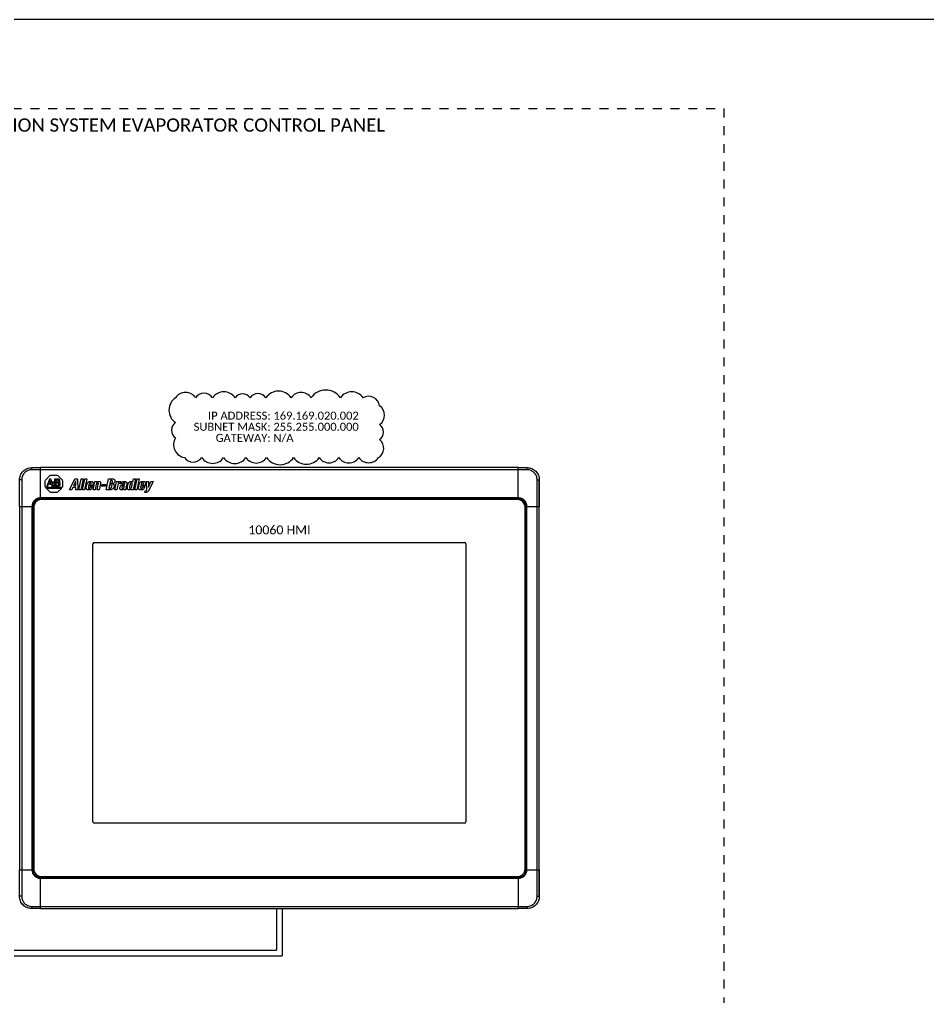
# Model space of a CAD drawing. Header units: inches. Extents: x 0 to 316, y -1 to 150.
# Drawn here: x 224.08 to 234.3, y 32 to 43 of the extents above; entities that cross this region are included whole.
import ezdxf
from ezdxf.enums import TextEntityAlignment as Align

# ---------------------------------------------------------------- set-up
doc = ezdxf.new("R2010")
doc.units = ezdxf.units.IN
doc.header["$MEASUREMENT"] = 0
doc.linetypes.add('HIDDEN2', pattern=[0.1875, 0.125, -0.0625])
doc.styles.add('Calibri', font='calibri.ttf')

msp = doc.modelspace()

# ---------------------------------------------------------------- linework, layer by layer
at = {"color": 2, "linetype": 'Continuous'}
for p, q in [((224.21457, 37.93561), (224.21457, 37.95988)), ((224.21457, 37.95988), (224.31299, 37.9598)), ((224.31299, 37.60982), (224.31299, 37.9598)), ((229.68701, 37.9598), (224.31299, 37.9598)), ((229.68701, 37.9598), (229.78543, 37.95988)), ((229.68701, 37.60982), (229.68701, 37.9598)), ((229.78543, 37.93561), (229.78543, 37.95988)), ((229.78543, 37.93561), (224.21457, 37.93561)), ((224.37485, 37.82758), (224.41289, 37.86591)), ((224.43418, 37.87478), (224.49173, 37.87478)), ((224.51302, 37.86592), (224.55106, 37.82759)), ((224.10138, 37.82242), (224.07756, 37.82242)), ((224.10138, 37.82242), (224.10138, 33.13738)), ((224.36615, 37.74885), (224.36615, 37.80645)), ((224.54727, 37.73617), (224.37865, 37.73617)), ((224.38341, 37.7526), (224.39578, 37.7526)), ((224.38761, 37.75965), (224.38714, 37.75836)), ((224.41284, 37.83107), (224.38761, 37.75965)), ((224.39605, 37.75876), (224.41689, 37.81657)), ((224.42905, 37.83107), (224.41284, 37.83107)), ((224.41284, 37.78245), (224.41284, 37.77456)), ((224.43011, 37.78245), (224.41284, 37.78245)), ((224.41284, 37.77456), (224.43288, 37.77456)), ((224.41689, 37.81657), (224.43011, 37.78245)), ((224.45805, 37.75622), (224.42905, 37.83107)), ((224.43288, 37.77456), (224.43928, 37.75793)), ((224.43992, 37.7526), (224.46081, 37.7526)), ((224.45101, 37.7961), (224.45101, 37.7882)), ((224.46253, 37.7961), (224.45101, 37.7961)), ((224.45101, 37.7882), (224.46253, 37.7882)), ((224.46253, 37.7882), (224.46253, 37.7961)), ((224.5184, 37.83061), (224.46828, 37.83061)), ((224.46892, 37.7526), (224.51712, 37.7526)), ((224.47084, 37.82254), (224.47084, 37.75814)), ((224.48705, 37.76049), (224.48705, 37.82233)), ((224.48705, 37.82233), (224.5056, 37.82233)), ((224.51072, 37.76049), (224.48705, 37.76049)), ((224.49452, 37.7963), (224.49452, 37.78842)), ((224.50667, 37.7963), (224.49452, 37.7963)), ((224.49452, 37.78842), (224.51051, 37.78842)), ((224.50782, 37.79656), (224.50667, 37.7963)), ((224.51157, 37.8172), (224.51157, 37.801)), ((224.51668, 37.78224), (224.51668, 37.76667)), ((224.52884, 37.80228), (224.52884, 37.8187)), ((224.53311, 37.76453), (224.53311, 37.78331)), ((224.55977, 37.80645), (224.55977, 37.74885)), ((224.6393, 37.71106), (224.69752, 37.83306)), ((224.67606, 37.73686), (224.66494, 37.71106)), ((224.70852, 37.73686), (224.67606, 37.73686)), ((224.7084, 37.81268), (224.68461, 37.75703)), ((224.68461, 37.75703), (224.70854, 37.75703)), ((224.69752, 37.83306), (224.72794, 37.83306)), ((224.70854, 37.75703), (224.7084, 37.81268)), ((224.70868, 37.71106), (224.70852, 37.73686)), ((224.72794, 37.83306), (224.73431, 37.71106)), ((224.743, 37.71106), (224.76893, 37.83306)), ((224.79251, 37.83306), (224.76659, 37.71106)), ((224.76893, 37.83306), (224.79251, 37.83306)), ((224.78401, 37.71106), (224.80993, 37.83306)), ((224.83351, 37.83306), (224.8076, 37.71106)), ((224.80993, 37.83306), (224.83351, 37.83306)), ((224.85334, 37.75344), (224.85177, 37.74606)), ((224.89999, 37.75344), (224.85334, 37.75344)), ((224.85707, 37.77104), (224.85631, 37.76744)), ((224.85631, 37.76744), (224.8804, 37.76744)), ((224.875, 37.74199), (224.89619, 37.74199)), ((224.90111, 37.75873), (224.89999, 37.75344)), ((224.90326, 37.71106), (224.9228, 37.80299)), ((224.9228, 37.80299), (224.94535, 37.80299)), ((224.9398, 37.77205), (224.92684, 37.71106)), ((224.94535, 37.80299), (224.94294, 37.79163)), ((224.9494, 37.71106), (224.96287, 37.77446)), ((224.98747, 37.77925), (224.97298, 37.71106)), ((224.99671, 37.75036), (225.00099, 37.77052)), ((225.0449, 37.75036), (224.99671, 37.75036)), ((225.00099, 37.77052), (225.04917, 37.77052)), ((225.04917, 37.77052), (225.0449, 37.75036)), ((225.05258, 37.71106), (225.0785, 37.83306)), ((225.0785, 37.83306), (225.11969, 37.83306)), ((225.08884, 37.76591), (225.08103, 37.72917)), ((225.09944, 37.76591), (225.08884, 37.76591)), ((225.09925, 37.81495), (225.09247, 37.783)), ((225.09247, 37.783), (225.09948, 37.783)), ((225.10814, 37.81495), (225.09925, 37.81495)), ((225.14689, 37.71106), (225.16642, 37.80299)), ((225.16642, 37.80299), (225.18897, 37.80299)), ((225.18219, 37.76626), (225.17046, 37.71106)), ((225.18897, 37.80299), (225.18624, 37.79008)), ((225.18624, 37.79008), (225.18949, 37.79409)), ((225.21042, 37.78249), (225.20315, 37.78282)), ((225.21521, 37.80504), (225.21042, 37.78249)), ((225.21101, 37.80538), (225.21521, 37.80504)), ((225.23831, 37.7748), (225.21711, 37.7748)), ((225.23509, 37.76369), (225.24918, 37.76728)), ((225.25255, 37.73891), (225.2564, 37.75703)), ((225.28325, 37.77722), (225.27295, 37.72875)), ((225.34979, 37.79444), (225.35798, 37.83306)), ((225.38156, 37.83306), (225.35565, 37.71106)), ((225.35798, 37.83306), (225.38156, 37.83306)), ((225.37221, 37.71106), (225.39813, 37.83306)), ((225.42171, 37.83306), (225.3958, 37.71106)), ((225.39813, 37.83306), (225.42171, 37.83306)), ((225.44154, 37.75344), (225.43997, 37.74609)), ((225.48818, 37.75344), (225.44154, 37.75344)), ((225.44527, 37.77104), (225.44452, 37.76744)), ((225.44452, 37.76744), (225.4686, 37.76744)), ((225.4632, 37.74199), (225.48439, 37.74199)), ((225.48931, 37.75873), (225.48818, 37.75344)), ((225.51026, 37.71105), (225.50399, 37.80298)), ((225.50399, 37.80298), (225.52859, 37.80298)), ((225.52859, 37.80298), (225.52876, 37.73857)), ((225.52876, 37.73857), (225.55457, 37.80298)), ((225.57814, 37.80298), (225.53761, 37.71697)), ((225.55457, 37.80298), (225.57814, 37.80298)), ((229.89862, 37.82242), (229.92244, 37.82242)), ((229.89862, 33.13738), (229.89862, 37.82242)), ((229.92323, 33.13738), (229.92323, 37.82242)), ((224.41289, 37.68939), (224.38232, 37.72019)), ((224.38587, 37.72871), (224.54005, 37.72871)), ((224.49173, 37.68052), (224.43418, 37.68052)), ((224.5436, 37.72019), (224.51302, 37.68938)), ((224.66494, 37.71106), (224.6393, 37.71106)), ((224.73431, 37.71106), (224.70868, 37.71106)), ((224.76659, 37.71106), (224.743, 37.71106)), ((224.8076, 37.71106), (224.78401, 37.71106)), ((224.92684, 37.71106), (224.90326, 37.71106)), ((224.97298, 37.71106), (224.9494, 37.71106)), ((225.09411, 37.71106), (225.05258, 37.71106)), ((225.08103, 37.72917), (225.0906, 37.72917)), ((225.17046, 37.71106), (225.14689, 37.71106)), ((225.24471, 37.71657), (225.24291, 37.71491)), ((225.24867, 37.72105), (225.24471, 37.71657)), ((225.2721, 37.71106), (225.24954, 37.71106)), ((225.33516, 37.7208), (225.33227, 37.71759)), ((225.33308, 37.71106), (225.33516, 37.7208)), ((225.35565, 37.71106), (225.33308, 37.71106)), ((225.3958, 37.71106), (225.37221, 37.71106)), ((225.48507, 37.68098), (225.48881, 37.69858)), ((225.49464, 37.68098), (225.48507, 37.68098)), ((224.07821, 37.52321), (224.07821, 33.43659)), ((224.07821, 37.52321), (224.22638, 37.52321)), ((224.21648, 37.52321), (224.21648, 33.43659)), ((224.22638, 37.52321), (224.22638, 33.43659)), ((224.23652, 37.51327), (224.23652, 33.44653)), ((229.68701, 37.61972), (224.31299, 37.61972)), ((229.68701, 37.60982), (224.31299, 37.60982)), ((229.67687, 37.59988), (224.32313, 37.59988)), ((229.76348, 33.44653), (229.76348, 37.51327)), ((229.77362, 37.52321), (229.92179, 37.52321)), ((229.77362, 33.43659), (229.77362, 37.52321)), ((229.78352, 33.43659), (229.78352, 37.52321)), ((229.92179, 33.43659), (229.92179, 37.52321)), ((224.90285, 33.97704), (224.90285, 37.10106)), ((224.91841, 37.11661), (229.08179, 37.11661)), ((229.09724, 37.10256), (229.09724, 33.97554)), ((229.09734, 37.10106), (229.09734, 33.97704)), ((229.08179, 33.96149), (224.91841, 33.96149)), ((224.07821, 33.43659), (224.22638, 33.43659)), ((224.31299, 33), (224.31299, 33.34998)), ((224.31299, 33.34998), (229.68701, 33.34998)), ((224.31299, 33.34008), (229.68701, 33.34008)), ((224.32313, 33.35992), (229.67687, 33.35992)), ((229.68701, 33.34998), (229.68701, 33)), ((229.77362, 33.43659), (229.92179, 33.43659)), ((224.10138, 33.13738), (224.07756, 33.13738)), ((229.89862, 33.13738), (229.92244, 33.13738)), ((224.21457, 33.02419), (224.21457, 32.99992)), ((224.21457, 33.02419), (229.78543, 33.02419)), ((229.78543, 33.02419), (229.78543, 32.99992)), ((224.31299, 33), (224.21457, 32.99992)), ((224.31299, 33), (229.68701, 33)), ((229.78543, 32.99992), (229.68701, 33))]:
    msp.add_line(p, q, dxfattribs=at)
at = {"linetype": 'Continuous'}
for p, q in [((226.96875, 33), (226.96875, 32.53125)), ((227.03125, 33), (227.03125, 32.46875)), ((218.46875, 32.46875), (227.03125, 32.46875)), ((218.53125, 32.53125), (226.96875, 32.53125))]:
    msp.add_line(p, q, dxfattribs=at)
at = {"ltscale": 0.25}
msp.add_lwpolyline([(217, 22), (247, 22), (247, 43), (217, 43)], close=True, dxfattribs=at)
at = {"color": 2, "linetype": 'HIDDEN2', "ltscale": 0.5}
msp.add_lwpolyline([(218, 42), (232, 42), (232, 23), (218, 23)], close=True, dxfattribs=at)
at = {"linetype": 'Continuous'}
msp.add_lwpolyline([(225.83063, 38.74621, 0.52056705), (225.83063, 38.4665, 0.52056705), (225.83063, 38.29477, 0.52056705), (225.93187, 38.07193, 0.52056705), (226.12633, 38.07193, 0.52056705), (226.37251, 38.07193, 0.52056705), (226.62303, 38.07193, 0.52056705), (226.85461, 38.07193, 0.52056705), (227.15966, 38.07193, 0.52056705), (227.44747, 38.07193, 0.52056705), (227.66803, 38.07193, 0.52056705), (227.89254, 38.07193, 0.52056705), (228.11285, 38.07193, 0.52056705), (228.12746, 38.27432, 0.52056705), (228.12746, 38.44439, 0.52056705), (228.12746, 38.65618, 0.52056705), (227.94144, 38.74621, 0.52056705), (227.68621, 38.74621, 0.52056705), (227.35491, 38.74621, 0.52056705), (227.13119, 38.74621, 0.52056705), (226.84745, 38.74621, 0.52056705), (226.66994, 38.74621, 0.52056705), (226.50235, 38.74621, 0.52056705), (226.24765, 38.74621, 0.52056705), (226.05761, 38.74621, 0.52056705)], format="xyb", close=True, dxfattribs=at)
at = {"color": 2, "linetype": 'Continuous'}
for centre, radius, start, end in [((224.97853, 37.76413), 0.04497, 140.653361, 142.307373), ((225.26503, 37.76453), 0.049, 161.626955, 167.902679), ((225.26339, 37.76507), 0.04728, 157.521271, 161.629525), ((225.30686, 37.74295), 0.0359, 309.633115, 315.065996), ((225.49487, 37.73385), 0.03579, 260.260714, 269.973953), ((224.31556, 37.52297), 0.09908, 179.130675, 179.86334), ((224.31299, 37.52321), 0.08661, 90, 180), ((224.32313, 37.51327), 0.08661, 90, 180), ((224.31318, 37.52166), 0.09805, 90.107683, 90.84972), ((229.67687, 37.51327), 0.08661, 0, 90), ((229.68677, 37.5206), 0.09912, 89.129746, 89.861966), ((229.68701, 37.52321), 0.08661, 0, 90), ((229.68569, 37.52304), 0.09783, 0.097951, 0.84205), ((224.91841, 37.10106), 0.01555, 90, 180), ((229.08179, 37.10106), 0.01555, 0, 90), ((224.91841, 33.97704), 0.01555, 180, 270), ((229.08179, 33.97704), 0.01555, 270, 0), ((224.32313, 33.44653), 0.08661, 180, 270), ((229.67687, 33.44653), 0.08661, 270, 0), ((224.31431, 33.43676), 0.09783, 180.097951, 180.84205), ((224.31299, 33.43659), 0.08661, 180, 270), ((224.31323, 33.4392), 0.09912, 269.129746, 269.861966), ((229.68701, 33.43659), 0.08661, 270, 0), ((229.68684, 33.43791), 0.09783, 270.09795, 270.842049), ((229.6844, 33.43683), 0.09912, 359.129748, 359.861967)]:
    msp.add_arc(centre, radius, start, end, dxfattribs=at)
for points, knots in [([(224.07756, 37.82242), (224.07747, 37.83997), (224.08427, 37.87573), (224.11425, 37.92151), (224.15996, 37.95262), (224.19649, 37.95991), (224.21457, 37.95988)], [0, 0, 0, 0, 0.24567879, 0.49469734, 0.74698573, 1, 1, 1, 1]), ([(229.78543, 37.95988), (229.80351, 37.95991), (229.84004, 37.95262), (229.88575, 37.92151), (229.91573, 37.87573), (229.92253, 37.83997), (229.92244, 37.82242)], [0, 0, 0, 0, 0.2530147, 0.50530221, 0.75432166, 1, 1, 1, 1]), ([(224.21457, 37.93561), (224.1994, 37.93561), (224.16931, 37.92946), (224.132, 37.90393), (224.10723, 37.86664), (224.10138, 37.83717), (224.10138, 37.82242)], [0, 0, 0, 0, 0.25757895, 0.50500545, 0.74945578, 1, 1, 1, 1]), ([(224.41289, 37.86591), (224.41565, 37.8687), (224.42227, 37.87337), (224.43025, 37.87478), (224.43418, 37.87478)], [0, 0, 0, 0, 0.50003365, 1, 1, 1, 1]), ([(224.49173, 37.87478), (224.49566, 37.87478), (224.50364, 37.87337), (224.51026, 37.8687), (224.51302, 37.86592)], [0, 0, 0, 0, 0.50015849, 1, 1, 1, 1]), ([(229.89862, 37.82242), (229.89862, 37.83717), (229.89277, 37.86664), (229.868, 37.90393), (229.83069, 37.92946), (229.8006, 37.93561), (229.78543, 37.93561)], [0, 0, 0, 0, 0.2505451, 0.49499574, 0.74242119, 1, 1, 1, 1]), ([(224.07821, 37.52321), (224.07821, 37.54839), (224.07816, 37.64813), (224.07791, 37.74787), (224.07756, 37.82242)], [0, 0, 0, 0, 0.25252602, 1, 1, 1, 1]), ([(224.36615, 37.80645), (224.36615, 37.81034), (224.36752, 37.81824), (224.37211, 37.82482), (224.37485, 37.82758)], [0, 0, 0, 0, 0.49995245, 1, 1, 1, 1]), ([(224.37865, 37.73617), (224.37544, 37.73617), (224.36874, 37.73893), (224.36615, 37.74563), (224.36615, 37.74885)], [0, 0, 0, 0, 0.49972911, 1, 1, 1, 1]), ([(224.43928, 37.75793), (224.43969, 37.7567), (224.44035, 37.75493), (224.44007, 37.7531), (224.43992, 37.7526)], [0, 0, 0, 0, 0.7115597, 1, 1, 1, 1]), ([(224.46081, 37.7526), (224.45986, 37.75298), (224.45901, 37.75448), (224.45829, 37.75578), (224.45805, 37.75622)], [0, 0, 0, 0, 0.67185744, 1, 1, 1, 1]), ([(224.46828, 37.83061), (224.46947, 37.82921), (224.47038, 37.82635), (224.4708, 37.82355), (224.47084, 37.82254)], [0, 0, 0, 0, 0.64574736, 1, 1, 1, 1]), ([(224.47084, 37.75814), (224.47084, 37.75688), (224.47014, 37.75496), (224.46928, 37.75321), (224.46892, 37.7526)], [0, 0, 0, 0, 0.64016862, 1, 1, 1, 1]), ([(224.5056, 37.82233), (224.50711, 37.82224), (224.51011, 37.82137), (224.51147, 37.81851), (224.51157, 37.8172)], [0, 0, 0, 0, 0.53775952, 1, 1, 1, 1]), ([(224.51157, 37.801), (224.51152, 37.80035), (224.51095, 37.79839), (224.50914, 37.797), (224.50782, 37.79656)], [0, 0, 0, 0, 0.3267908, 1, 1, 1, 1]), ([(224.51051, 37.78842), (224.51132, 37.78832), (224.51241, 37.78793), (224.51346, 37.78726), (224.51377, 37.78704)], [0, 0, 0, 0, 0.69772967, 1, 1, 1, 1]), ([(224.51668, 37.76667), (224.51663, 37.76581), (224.51598, 37.76382), (224.51443, 37.76215), (224.51337, 37.76147)], [0, 0, 0, 0, 0.41696651, 1, 1, 1, 1]), ([(224.51712, 37.7526), (224.51923, 37.7526), (224.5214, 37.75299), (224.52359, 37.75387), (224.5237, 37.75391)], [0, 0, 0, 0, 0.94835437, 1, 1, 1, 1]), ([(224.52884, 37.8187), (224.52867, 37.82286), (224.5248, 37.82823), (224.5197, 37.83045), (224.5184, 37.83061)], [0, 0, 0, 0, 0.76065388, 1, 1, 1, 1]), ([(224.52009, 37.79333), (224.52136, 37.79353), (224.52548, 37.79495), (224.52884, 37.7992), (224.52884, 37.80228)], [0, 0, 0, 0, 0.29353073, 1, 1, 1, 1]), ([(224.53311, 37.78331), (224.53274, 37.78609), (224.52838, 37.79072), (224.523, 37.79333), (224.52009, 37.79333)], [0, 0, 0, 0, 0.49160559, 1, 1, 1, 1]), ([(224.55977, 37.74885), (224.55977, 37.74563), (224.55717, 37.73893), (224.55048, 37.73617), (224.54727, 37.73617)], [0, 0, 0, 0, 0.50026692, 1, 1, 1, 1]), ([(224.55106, 37.82759), (224.5538, 37.82483), (224.55839, 37.81824), (224.55977, 37.81034), (224.55977, 37.80645)], [0, 0, 0, 0, 0.50019435, 1, 1, 1, 1]), ([(224.89619, 37.74199), (224.89494, 37.73707), (224.89171, 37.72795), (224.88433, 37.71846), (224.87695, 37.71335), (224.87063, 37.71062), (224.8648, 37.70929), (224.85978, 37.70876), (224.85611, 37.70864), (224.85276, 37.70872), (224.84905, 37.709), (224.84488, 37.70968), (224.84047, 37.71108), (224.83574, 37.71351), (224.83116, 37.71789), (224.82822, 37.72478), (224.82725, 37.73246), (224.82777, 37.74368), (224.82949, 37.75219), (224.83072, 37.75796)], [0, 0, 0, 0, 0.12195451, 0.22944367, 0.28192446, 0.33606301, 0.39388569, 0.42478361, 0.45726395, 0.48203596, 0.50512417, 0.54673444, 0.58320459, 0.61575101, 0.67395434, 0.73096699, 0.79212279, 0.85846303, 1, 1, 1, 1]), ([(224.83072, 37.75796), (224.83199, 37.76396), (224.83427, 37.77281), (224.83913, 37.78374), (224.84382, 37.791), (224.84985, 37.79716), (224.85609, 37.80101), (224.86176, 37.80322), (224.86654, 37.80446), (224.87083, 37.80508), (224.87449, 37.80534), (224.87801, 37.80542), (224.88206, 37.80526), (224.8864, 37.80465), (224.8902, 37.80362), (224.89445, 37.80177), (224.89884, 37.79835), (224.90219, 37.79254), (224.90377, 37.78556), (224.90403, 37.77409), (224.90245, 37.76504), (224.90111, 37.75873)], [0, 0, 0, 0, 0.13429902, 0.19871195, 0.26099016, 0.32245225, 0.3858551, 0.4195717, 0.45534898, 0.4937756, 0.51417029, 0.53544249, 0.57095848, 0.60264068, 0.63106024, 0.65688904, 0.70372818, 0.74986676, 0.80058453, 0.85873251, 1, 1, 1, 1]), ([(224.85177, 37.74604), (224.85122, 37.74346), (224.85049, 37.73856), (224.85068, 37.73182), (224.85314, 37.72597), (224.85705, 37.72472), (224.85886, 37.72472)], [0, 0, 0, 0, 0.30829486, 0.57571343, 0.78857008, 1, 1, 1, 1]), ([(224.87309, 37.78932), (224.87095, 37.78932), (224.86659, 37.78816), (224.86027, 37.78184), (224.858, 37.7754), (224.85707, 37.77104)], [0, 0, 0, 0, 0.24618656, 0.48790923, 1, 1, 1, 1]), ([(224.85886, 37.72472), (224.86066, 37.72472), (224.86437, 37.72542), (224.86897, 37.72918), (224.87242, 37.73492), (224.87415, 37.73945), (224.875, 37.74199)], [0, 0, 0, 0, 0.21410558, 0.42780188, 0.68267427, 1, 1, 1, 1]), ([(224.8804, 37.76744), (224.88094, 37.77054), (224.88173, 37.7759), (224.88204, 37.78306), (224.87902, 37.78875), (224.87502, 37.78932), (224.87309, 37.78932)], [0, 0, 0, 0, 0.3480632, 0.60200422, 0.78630678, 1, 1, 1, 1]), ([(224.94654, 37.78443), (224.94617, 37.78415), (224.94431, 37.78257), (224.94157, 37.77852), (224.94029, 37.77436), (224.9398, 37.77205)], [0, 0, 0, 0, 0.09844269, 0.50605736, 1, 1, 1, 1]), ([(224.94375, 37.79264), (224.94516, 37.79436), (224.94685, 37.79613), (224.9487, 37.79772), (224.94887, 37.79786)], [0, 0, 0, 0, 0.911016, 1, 1, 1, 1]), ([(224.96159, 37.78547), (224.96109, 37.78593), (224.95991, 37.78669), (224.9578, 37.78718), (224.95534, 37.78733), (224.95266, 37.78713), (224.94956, 37.78633), (224.94759, 37.78523), (224.94654, 37.78443)], [0, 0, 0, 0, 0.12486072, 0.25259877, 0.40349752, 0.58475085, 0.75568633, 1, 1, 1, 1]), ([(224.94887, 37.79786), (224.95065, 37.79935), (224.95467, 37.8021), (224.96048, 37.80432), (224.9656, 37.80523), (224.96998, 37.80547), (224.97457, 37.80517), (224.9803, 37.80379), (224.98643, 37.79946), (224.98919, 37.7899), (224.98828, 37.78308), (224.98747, 37.77925)], [0, 0, 0, 0, 0.11490402, 0.24011138, 0.3047775, 0.37196381, 0.45722298, 0.53220308, 0.66319455, 0.80583364, 1, 1, 1, 1]), ([(224.96287, 37.77446), (224.96328, 37.77639), (224.96381, 37.77968), (224.96319, 37.78368), (224.96196, 37.78513), (224.96159, 37.78547)], [0, 0, 0, 0, 0.51538227, 0.87109615, 1, 1, 1, 1]), ([(225.0906, 37.72917), (225.09337, 37.72917), (225.09869, 37.72959), (225.1049, 37.73214), (225.10878, 37.73551), (225.11122, 37.73881), (225.11277, 37.74212), (225.11376, 37.74513), (225.11438, 37.74761), (225.11482, 37.75008), (225.11511, 37.75303), (225.11499, 37.75627), (225.114, 37.75962), (225.11157, 37.76307), (225.10639, 37.7656), (225.10189, 37.76591), (225.09944, 37.76591)], [0, 0, 0, 0, 0.1344681, 0.25638218, 0.31747628, 0.38231482, 0.4541579, 0.49371808, 0.53615945, 0.57794528, 0.61558294, 0.68013613, 0.73411152, 0.78259667, 0.88122461, 1, 1, 1, 1]), ([(225.13977, 37.74666), (225.13779, 37.73741), (225.1308, 37.72301), (225.11205, 37.7125), (225.10041, 37.71106), (225.09411, 37.71106)], [0, 0, 0, 0, 0.45201676, 0.6989963, 1, 1, 1, 1]), ([(225.10621, 37.78346), (225.10696, 37.78358), (225.1101, 37.78419), (225.11423, 37.78578), (225.11785, 37.78888), (225.11967, 37.79134), (225.12055, 37.79305), (225.12086, 37.79374)], [0, 0, 0, 0, 0.1208596, 0.51156519, 0.69322275, 0.87865254, 1, 1, 1, 1]), ([(225.12086, 37.79374), (225.12105, 37.79418), (225.12149, 37.79525), (225.12207, 37.79703), (225.12256, 37.79906), (225.12294, 37.80109), (225.12321, 37.80355), (225.12319, 37.80629), (225.12245, 37.80918), (225.12035, 37.81234), (225.11522, 37.81473), (225.11073, 37.81495), (225.10814, 37.81495)], [0, 0, 0, 0, 0.04557031, 0.10851526, 0.17521181, 0.24184778, 0.30251944, 0.40798686, 0.49740664, 0.5791542, 0.75669506, 1, 1, 1, 1]), ([(225.11969, 37.83306), (225.12782, 37.83306), (225.14169, 37.83161), (225.14994, 37.81574), (225.14882, 37.80694), (225.1478, 37.80214)], [0, 0, 0, 0, 0.4885248, 0.70552456, 1, 1, 1, 1]), ([(225.1478, 37.80214), (225.14689, 37.79785), (225.14455, 37.79161), (225.13938, 37.7847), (225.13464, 37.78041), (225.12903, 37.77723), (225.12494, 37.77585), (225.12287, 37.77525)], [0, 0, 0, 0, 0.34039075, 0.5037731, 0.66608215, 0.83323442, 1, 1, 1, 1]), ([(225.12287, 37.77525), (225.12484, 37.77495), (225.12777, 37.77431), (225.13144, 37.7727), (225.13469, 37.77056), (225.138, 37.76684), (225.14131, 37.75861), (225.14079, 37.75142), (225.13977, 37.74666)], [0, 0, 0, 0, 0.15640443, 0.23392769, 0.31336038, 0.4612136, 0.61713164, 1, 1, 1, 1]), ([(225.19604, 37.78178), (225.1941, 37.78118), (225.18747, 37.77808), (225.18326, 37.77127), (225.18219, 37.76626)], [0, 0, 0, 0, 0.28024844, 1, 1, 1, 1]), ([(225.19458, 37.79906), (225.19531, 37.79965), (225.20008, 37.80321), (225.20605, 37.80538), (225.21101, 37.80538)], [0, 0, 0, 0, 0.15877672, 1, 1, 1, 1]), ([(225.22237, 37.70867), (225.21898, 37.70867), (225.21248, 37.70977), (225.20615, 37.71704), (225.2045, 37.72591), (225.20511, 37.73196), (225.20576, 37.73501)], [0, 0, 0, 0, 0.2783265, 0.50538695, 0.74351336, 1, 1, 1, 1]), ([(225.20576, 37.73501), (225.20725, 37.74199), (225.21333, 37.7566), (225.22802, 37.76186), (225.23509, 37.76369)], [0, 0, 0, 0, 0.49397057, 1, 1, 1, 1]), ([(225.2234, 37.79018), (225.22533, 37.79311), (225.2286, 37.79682), (225.23264, 37.79951), (225.23386, 37.80021)], [0, 0, 0, 0, 0.71061481, 1, 1, 1, 1]), ([(225.24534, 37.75241), (225.2431, 37.75195), (225.23904, 37.7508), (225.23386, 37.74763), (225.23101, 37.74385), (225.22957, 37.74041), (225.22883, 37.73769), (225.22839, 37.73505), (225.22822, 37.73201), (225.2285, 37.7295), (225.22926, 37.72797), (225.22941, 37.7277)], [0, 0, 0, 0, 0.20313308, 0.3720285, 0.53036196, 0.61373293, 0.70317943, 0.78011617, 0.85122357, 0.97385168, 1, 1, 1, 1]), ([(225.25233, 37.78932), (225.25036, 37.78932), (225.24656, 37.78868), (225.24072, 37.78382), (225.23906, 37.77837), (225.23831, 37.7748)], [0, 0, 0, 0, 0.26829979, 0.50232485, 1, 1, 1, 1]), ([(225.2564, 37.75703), (225.25547, 37.75643), (225.25197, 37.75447), (225.24817, 37.75305), (225.24534, 37.75241)], [0, 0, 0, 0, 0.2757024, 1, 1, 1, 1]), ([(225.24918, 37.76728), (225.25081, 37.76769), (225.2537, 37.76857), (225.25741, 37.7708), (225.25938, 37.77348), (225.26036, 37.77594), (225.26092, 37.77813), (225.26129, 37.78043), (225.26136, 37.78325), (225.26049, 37.78654), (225.25691, 37.78908), (225.25397, 37.78932), (225.25233, 37.78932)], [0, 0, 0, 0, 0.14771656, 0.26524433, 0.37413177, 0.43318237, 0.49857216, 0.57268651, 0.63791772, 0.7475936, 0.85549102, 1, 1, 1, 1]), ([(225.25591, 37.80539), (225.26481, 37.80539), (225.28047, 37.80424), (225.28529, 37.78782), (225.28404, 37.78095), (225.28325, 37.77722)], [0, 0, 0, 0, 0.56171357, 0.75964744, 1, 1, 1, 1]), ([(225.3114, 37.70867), (225.3073, 37.70867), (225.30104, 37.70961), (225.29496, 37.71484), (225.29206, 37.72026), (225.29056, 37.72717), (225.29032, 37.73565), (225.2911, 37.74371), (225.29226, 37.75102), (225.29344, 37.75705), (225.29482, 37.76307), (225.29678, 37.77045), (225.29948, 37.77862), (225.30336, 37.78709), (225.30781, 37.79394), (225.3129, 37.7992), (225.3206, 37.80413), (225.32747, 37.80539), (225.33194, 37.80539)], [0, 0, 0, 0, 0.09577031, 0.13802122, 0.18340377, 0.23693665, 0.30206642, 0.38098289, 0.42609233, 0.47515374, 0.52454391, 0.57066561, 0.653663, 0.72552797, 0.78806132, 0.84365804, 0.89536168, 1, 1, 1, 1]), ([(225.33591, 37.78727), (225.33587, 37.78727), (225.33521, 37.78727), (225.33396, 37.78719), (225.33166, 37.78672), (225.32897, 37.78547), (225.32625, 37.78294), (225.32395, 37.7795), (225.32196, 37.77517), (225.32018, 37.76994), (225.31886, 37.76499), (225.31782, 37.76059), (225.31704, 37.75703), (225.31631, 37.75347), (225.31548, 37.74909), (225.31471, 37.7442), (225.31426, 37.73898), (225.31439, 37.73466), (225.3152, 37.73118), (225.31691, 37.72853), (225.31914, 37.72729), (225.32118, 37.72684), (225.32232, 37.72678), (225.32293, 37.72678)], [0, 0, 0, 0, 0.00177032, 0.02686817, 0.0506272, 0.09654621, 0.14478212, 0.19946879, 0.26324134, 0.33759014, 0.42332641, 0.4706139, 0.5208951, 0.57103457, 0.61786161, 0.70152046, 0.771936, 0.82963648, 0.87618432, 0.91530864, 0.95389113, 0.97561336, 1, 1, 1, 1]), ([(225.32968, 37.72869), (225.33068, 37.72935), (225.33259, 37.73109), (225.33491, 37.73454), (225.33691, 37.73888), (225.33869, 37.74411), (225.34002, 37.74906), (225.34106, 37.75346), (225.34184, 37.75702), (225.34257, 37.76058), (225.3434, 37.76496), (225.34417, 37.76985), (225.34462, 37.77506), (225.34448, 37.77938), (225.34365, 37.78287), (225.34198, 37.78539), (225.34041, 37.78633), (225.33965, 37.78663)], [0, 0, 0, 0, 0.05704734, 0.12138676, 0.19628372, 0.28353824, 0.38412843, 0.4396037, 0.49858951, 0.5574009, 0.61232393, 0.71043594, 0.79300551, 0.86067531, 0.91534046, 0.96150863, 1, 1, 1, 1]), ([(225.33194, 37.80539), (225.33571, 37.80539), (225.34351, 37.80402), (225.34829, 37.79769), (225.34979, 37.79444)], [0, 0, 0, 0, 0.51370431, 1, 1, 1, 1]), ([(225.33965, 37.78663), (225.3395, 37.78669), (225.33884, 37.78693), (225.3376, 37.78719), (225.33648, 37.78726), (225.33591, 37.78727)], [0, 0, 0, 0, 0.12230036, 0.55183482, 1, 1, 1, 1]), ([(225.48439, 37.74199), (225.48314, 37.73707), (225.47991, 37.72795), (225.47253, 37.71846), (225.46516, 37.71335), (225.45883, 37.71062), (225.453, 37.70929), (225.44798, 37.70876), (225.44431, 37.70864), (225.44097, 37.70872), (225.43725, 37.709), (225.43308, 37.70968), (225.42867, 37.71108), (225.42394, 37.71351), (225.41937, 37.71789), (225.41642, 37.72478), (225.41545, 37.73246), (225.41597, 37.74365), (225.41768, 37.75214), (225.4189, 37.75787)], [0, 0, 0, 0, 0.12203812, 0.22960672, 0.28212742, 0.33630562, 0.39416706, 0.42508379, 0.45758246, 0.48236417, 0.50546238, 0.54709349, 0.58358563, 0.61615505, 0.67440599, 0.73146578, 0.79266782, 0.85905542, 1, 1, 1, 1]), ([(225.4189, 37.75787), (225.42018, 37.7639), (225.42246, 37.77278), (225.42733, 37.78374), (225.43202, 37.791), (225.43806, 37.79716), (225.44429, 37.80101), (225.44996, 37.80322), (225.45475, 37.80446), (225.45904, 37.80508), (225.46269, 37.80534), (225.46622, 37.80542), (225.47026, 37.80526), (225.4746, 37.80465), (225.4784, 37.80362), (225.48265, 37.80177), (225.48704, 37.79835), (225.49039, 37.79254), (225.49197, 37.78556), (225.49223, 37.77409), (225.49065, 37.76504), (225.48931, 37.75873)], [0, 0, 0, 0, 0.13484854, 0.1992212, 0.26146064, 0.32288425, 0.38624653, 0.41994099, 0.45569433, 0.49409475, 0.51447536, 0.53573275, 0.5712285, 0.60289227, 0.6312949, 0.65710791, 0.70391743, 0.75002617, 0.80071127, 0.85882216, 1, 1, 1, 1]), ([(225.43997, 37.74609), (225.43942, 37.7435), (225.43869, 37.73858), (225.43888, 37.73182), (225.44134, 37.72597), (225.44525, 37.72472), (225.44706, 37.72472)], [0, 0, 0, 0, 0.30967148, 0.57655526, 0.78898223, 1, 1, 1, 1]), ([(225.4613, 37.78932), (225.45915, 37.78932), (225.4548, 37.78816), (225.44847, 37.78184), (225.4462, 37.7754), (225.44527, 37.77104)], [0, 0, 0, 0, 0.24606137, 0.48782781, 1, 1, 1, 1]), ([(225.44706, 37.72472), (225.44887, 37.72472), (225.45257, 37.72542), (225.45717, 37.72918), (225.46063, 37.73492), (225.46235, 37.73945), (225.4632, 37.74199)], [0, 0, 0, 0, 0.21416396, 0.42785805, 0.68270409, 1, 1, 1, 1]), ([(225.4686, 37.76744), (225.46915, 37.77054), (225.46993, 37.7759), (225.47024, 37.78306), (225.46722, 37.78875), (225.46322, 37.78932), (225.4613, 37.78932)], [0, 0, 0, 0, 0.34805926, 0.60199455, 0.78630184, 1, 1, 1, 1]), ([(229.92244, 37.82242), (229.92233, 37.79787), (229.92193, 37.69813), (229.92179, 37.59839), (229.92179, 37.52321)], [0, 0, 0, 0, 0.24615949, 1, 1, 1, 1]), ([(224.38232, 37.72019), (224.38164, 37.72088), (224.38063, 37.72269), (224.38099, 37.72574), (224.38229, 37.72738), (224.38315, 37.72794), (224.38319, 37.72796)], [0, 0, 0, 0, 0.32857131, 0.65720841, 0.98575739, 1, 1, 1, 1]), ([(224.43418, 37.68052), (224.43025, 37.68052), (224.42227, 37.68193), (224.41565, 37.6866), (224.41289, 37.68939)], [0, 0, 0, 0, 0.49997853, 1, 1, 1, 1]), ([(224.51302, 37.68938), (224.51026, 37.6866), (224.50364, 37.68193), (224.49566, 37.68052), (224.49173, 37.68052)], [0, 0, 0, 0, 0.49977997, 1, 1, 1, 1]), ([(224.54222, 37.72823), (224.54244, 37.72813), (224.5435, 37.72754), (224.54492, 37.72574), (224.54528, 37.72269), (224.54428, 37.72088), (224.5436, 37.72019)], [0, 0, 0, 0, 0.07333596, 0.38230156, 0.69113966, 1, 1, 1, 1]), ([(225.24291, 37.71491), (225.24278, 37.7148), (225.24131, 37.71358), (225.23829, 37.71157), (225.23158, 37.70901), (225.22609, 37.70867), (225.22237, 37.70867)], [0, 0, 0, 0, 0.02367039, 0.26149145, 0.49115084, 1, 1, 1, 1]), ([(225.22941, 37.7277), (225.22985, 37.72693), (225.23134, 37.72519), (225.23369, 37.72473), (225.23501, 37.72473)], [0, 0, 0, 0, 0.39872907, 1, 1, 1, 1]), ([(225.23501, 37.72473), (225.23863, 37.72473), (225.24252, 37.72595), (225.24567, 37.72827), (225.24583, 37.72839)], [0, 0, 0, 0, 0.94974841, 1, 1, 1, 1]), ([(225.27295, 37.72875), (225.27256, 37.7269), (225.27134, 37.72112), (225.27116, 37.71499), (225.2721, 37.71106)], [0, 0, 0, 0, 0.31807212, 1, 1, 1, 1]), ([(225.32976, 37.7153), (225.32819, 37.714), (225.32269, 37.71025), (225.31596, 37.70867), (225.3114, 37.70867)], [0, 0, 0, 0, 0.30755345, 1, 1, 1, 1]), ([(225.32293, 37.72678), (225.32356, 37.72677), (225.32478, 37.72685), (225.32711, 37.72732), (225.32872, 37.72806), (225.32968, 37.72869)], [0, 0, 0, 0, 0.265847, 0.51708091, 1, 1, 1, 1]), ([(225.5376, 37.71696), (225.53459, 37.71056), (225.52943, 37.70002), (225.52023, 37.68691), (225.50785, 37.68106), (225.49928, 37.68098), (225.49464, 37.68098)], [0, 0, 0, 0, 0.3497133, 0.58298232, 0.77111782, 1, 1, 1, 1]), ([(225.49485, 37.69807), (225.49839, 37.69807), (225.50619, 37.70031), (225.50922, 37.70755), (225.51026, 37.71105)], [0, 0, 0, 0, 0.49236723, 1, 1, 1, 1]), ([(224.31172, 37.61971), (224.29938, 37.61952), (224.27449, 37.61438), (224.24305, 37.59315), (224.22181, 37.56171), (224.21668, 37.53682), (224.21649, 37.52447)], [0, 0, 0, 0, 0.25000529, 0.49999968, 0.75000458, 1, 1, 1, 1]), ([(229.78351, 37.52448), (229.78333, 37.53682), (229.77818, 37.56171), (229.75695, 37.59315), (229.72551, 37.61438), (229.70062, 37.61952), (229.68827, 37.61971)], [0, 0, 0, 0, 0.2500066, 0.50000016, 0.75000504, 1, 1, 1, 1]), ([(224.07756, 33.13738), (224.07767, 33.16193), (224.07807, 33.26167), (224.07821, 33.36141), (224.07821, 33.43659)], [0, 0, 0, 0, 0.24615949, 1, 1, 1, 1]), ([(224.21649, 33.43532), (224.21667, 33.42298), (224.22182, 33.39809), (224.24305, 33.36665), (224.27449, 33.34541), (224.29938, 33.34028), (224.31173, 33.34009)], [0, 0, 0, 0, 0.2500066, 0.50000016, 0.75000504, 1, 1, 1, 1]), ([(229.68828, 33.34009), (229.70062, 33.34027), (229.72551, 33.34542), (229.75695, 33.36665), (229.77819, 33.39809), (229.78332, 33.42298), (229.78351, 33.43533)], [0, 0, 0, 0, 0.2500066, 0.50000016, 0.75000504, 1, 1, 1, 1]), ([(229.92179, 33.43659), (229.92179, 33.41141), (229.92184, 33.31167), (229.92209, 33.21193), (229.92244, 33.13738)], [0, 0, 0, 0, 0.25252611, 1, 1, 1, 1]), ([(224.21457, 32.99992), (224.19649, 32.99989), (224.15996, 33.00718), (224.11425, 33.03829), (224.08427, 33.08407), (224.07747, 33.11982), (224.07756, 33.13738)], [0, 0, 0, 0, 0.2530147, 0.50530221, 0.75432166, 1, 1, 1, 1]), ([(224.10138, 33.13738), (224.10138, 33.12263), (224.10723, 33.09315), (224.132, 33.05587), (224.16931, 33.03034), (224.1994, 33.02419), (224.21457, 33.02419)], [0, 0, 0, 0, 0.2505451, 0.49499574, 0.74242119, 1, 1, 1, 1]), ([(229.78543, 33.02419), (229.8006, 33.02419), (229.83069, 33.03034), (229.868, 33.05587), (229.89277, 33.09315), (229.89862, 33.12263), (229.89862, 33.13738)], [0, 0, 0, 0, 0.25757906, 0.50500448, 0.74945517, 1, 1, 1, 1]), ([(229.92244, 33.13738), (229.92253, 33.11982), (229.91573, 33.08407), (229.88575, 33.03829), (229.84004, 33.00718), (229.80351, 32.99989), (229.78543, 32.99992)], [0, 0, 0, 0, 0.24567896, 0.49469812, 0.74698587, 1, 1, 1, 1])]:
    msp.add_open_spline(points, degree=3, knots=knots, dxfattribs=at)
for points in [[(224.38714, 37.75836), (224.3863, 37.75619), (224.38517, 37.75405), (224.38341, 37.7526)], [(224.39578, 37.7526), (224.39549, 37.75463), (224.39537, 37.75682), (224.39605, 37.75876)], [(224.51337, 37.76147), (224.51256, 37.76094), (224.51165, 37.76059), (224.51072, 37.76049)], [(224.51377, 37.78704), (224.51456, 37.78647), (224.51527, 37.78575), (224.5158, 37.78495)], [(224.5158, 37.78495), (224.51634, 37.78411), (224.51668, 37.78319), (224.51668, 37.78224)], [(224.5237, 37.75391), (224.52832, 37.75581), (224.5329, 37.75982), (224.53311, 37.76453)], [(225.09948, 37.783), (225.10173, 37.783), (225.10399, 37.78311), (225.10621, 37.78346)], [(225.18949, 37.79409), (225.19106, 37.79587), (225.19273, 37.79756), (225.19458, 37.79906)], [(225.20315, 37.78282), (225.20078, 37.78282), (225.19835, 37.78249), (225.19604, 37.78178)], [(225.21971, 37.78315), (225.22072, 37.7856), (225.22195, 37.78798), (225.2234, 37.79018)], [(225.23386, 37.80021), (225.2404, 37.80394), (225.24843, 37.80539), (225.25591, 37.80539)], [(225.24583, 37.72839), (225.24921, 37.73098), (225.25169, 37.73484), (225.25255, 37.73891)], [(224.38319, 37.72796), (224.38399, 37.72846), (224.38494, 37.72871), (224.38587, 37.72871)], [(224.54005, 37.72871), (224.54079, 37.72871), (224.54154, 37.72855), (224.54222, 37.72823)], [(225.24954, 37.71106), (225.24853, 37.71425), (225.24871, 37.71771), (225.24867, 37.72105)]]:
    msp.add_open_spline(points, degree=3, dxfattribs=at)

# ---------------------------------------------------------------- texts
at = {"linetype": 'Continuous', "style": 'Calibri'}
for s, p in [('IP ADDRESS:', (226.90137, 38.4993)), ('SUBNET MASK:', (226.90137, 38.3743)), ('GATEWAY:', (226.90137, 38.2493))]:
    msp.add_text(s, height=0.09, dxfattribs=at).set_placement(p, align=Align.RIGHT)
for s, p in [('169.169.020.002', (226.93262, 38.4993)), ('255.255.000.000', (226.93262, 38.3743)), ('N/A', (226.93262, 38.2493))]:
    msp.add_text(s, height=0.09, dxfattribs=at).set_placement(p)
at = {"color": 3, "style": 'Calibri'}
msp.add_text('10060 HMI', height=0.1, dxfattribs=at).set_placement((227.0001, 37.17911), align=Align.BOTTOM_CENTER)
at = {"color": 7, "insert": (225.50666, 41.73686, -0.08415), "char_height": 0.15, "attachment_point": 8, "style": 'Calibri'}
msp.add_mtext_dynamic_manual_height_columns('REFRIGERATION SYSTEM EVAPORATOR CONTROL PANEL', width=10.4496794, gutter_width=0.25, heights=[0.05229], dxfattribs=at)

doc.saveas('drawing.dxf')
